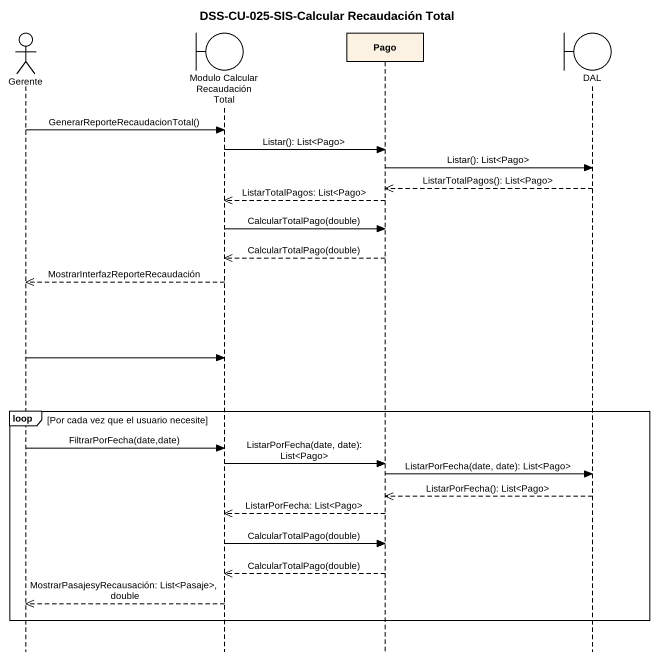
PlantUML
@startuml
title DSS-CU-025-SIS-Calcular Recaudación Total
hide footbox
actor Gerente
boundary "Modulo Calcular Recaudación Total" as Modulo_Calcular_Recaudación
participant Pago
boundary DAL

Gerente -> Modulo_Calcular_Recaudación : GenerarReporteRecaudacionTotal()
Modulo_Calcular_Recaudación -> Pago : Listar(): List<Pago>
Pago -> DAL : Listar(): List<Pago>
DAL -->> Pago : ListarTotalPagos(): List<Pago>
Pago -->> Modulo_Calcular_Recaudación : ListarTotalPagos: List<Pago>
Modulo_Calcular_Recaudación -> Pago : CalcularTotalPago(double)
Pago -->> Modulo_Calcular_Recaudación : CalcularTotalPago(double)
Modulo_Calcular_Recaudación -->> Gerente : MostrarInterfazReporteRecaudación
Gerente -> Modulo_Calcular_Recaudación
loop Por cada vez que el usuario necesite
  Gerente -> Modulo_Calcular_Recaudación : FiltrarPorFecha(date,date)
  Modulo_Calcular_Recaudación -> Pago : ListarPorFecha(date, date): List<Pago>
  Pago -> DAL : ListarPorFecha(date, date): List<Pago>
  DAL -->> Pago : ListarPorFecha(): List<Pago>
  Pago -->> Modulo_Calcular_Recaudación : ListarPorFecha: List<Pago>
  Modulo_Calcular_Recaudación -> Pago : CalcularTotalPago(double)
  Pago -->> Modulo_Calcular_Recaudación : CalcularTotalPago(double)
  Modulo_Calcular_Recaudación -->> Gerente : MostrarPasajesyRecausación: List<Pasaje>, double
end
@enduml
